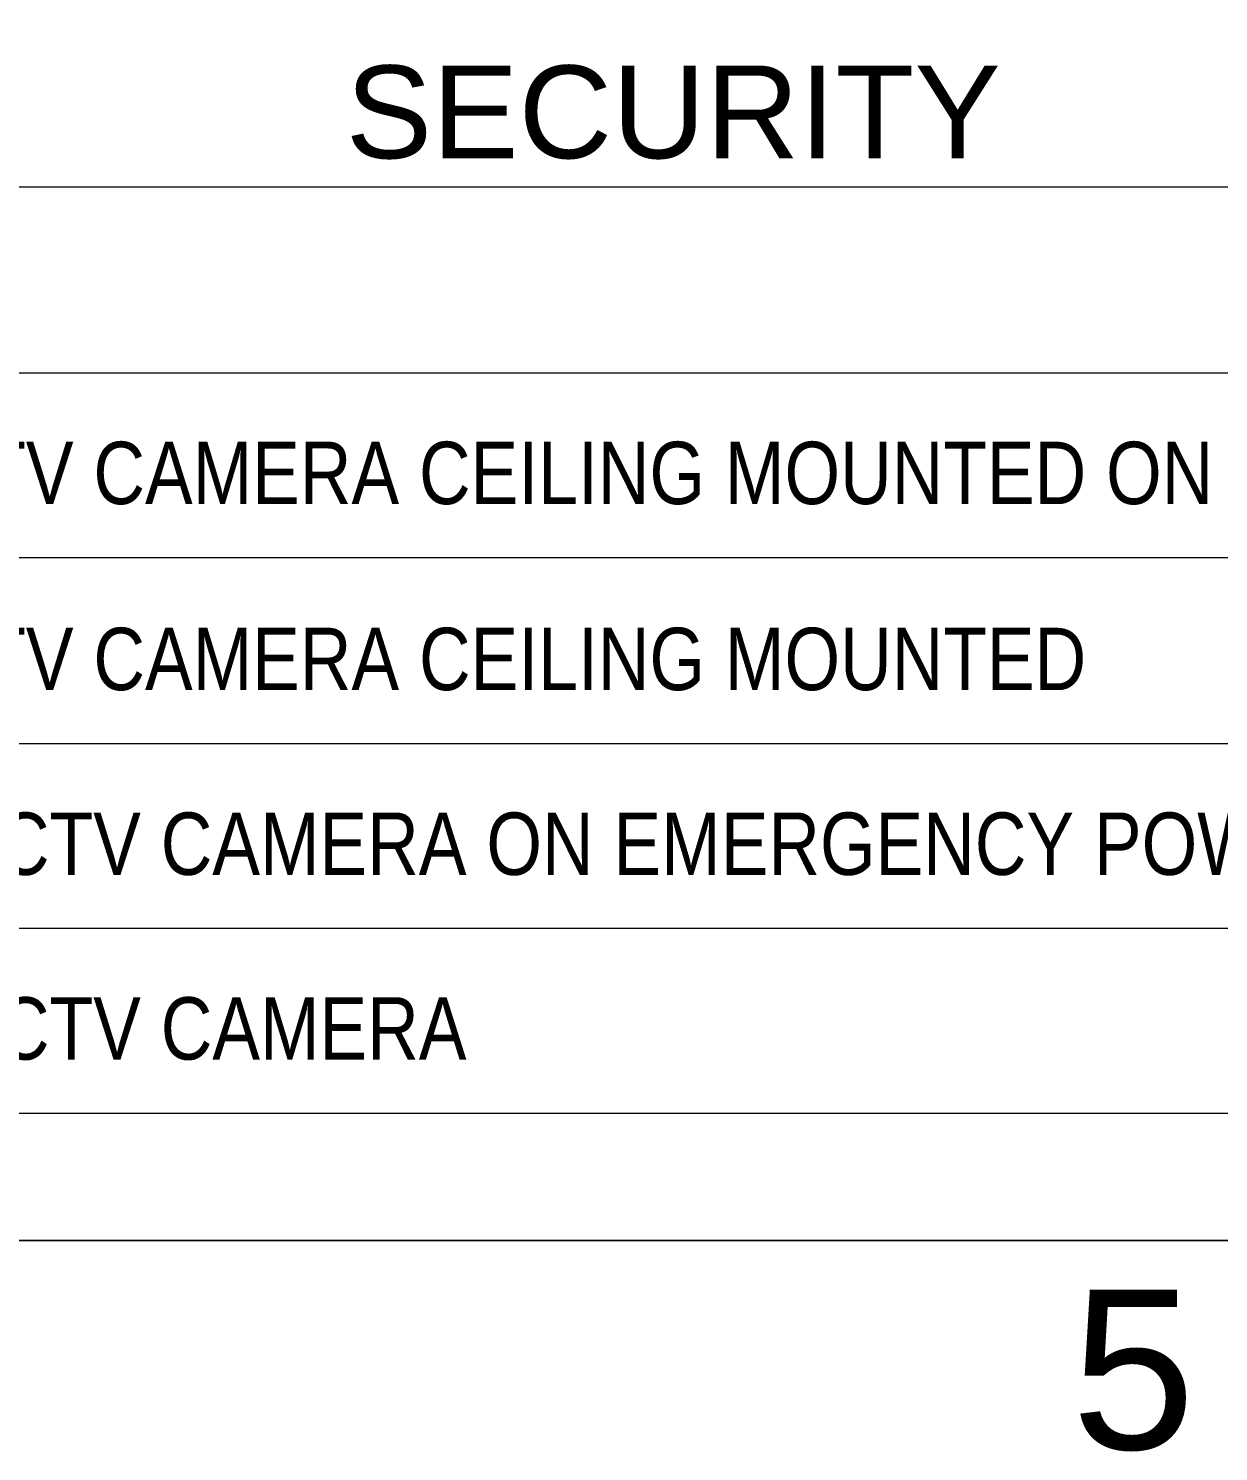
# Model space of a CAD drawing. Header units: inches. Extents: x 0.9 to 36.3, y 0.7 to 23.3.
# Drawn here: x 2.923 to 4.447, y 0.738 to 2.561 of the extents above; entities that cross this region are included whole.
import ezdxf

# ---------------------------------------------------------------- set-up
doc = ezdxf.new("R2010")
doc.units = ezdxf.units.IN
doc.layers.add('Legends', color=250, linetype='Continuous')
doc.layers.add('PDF_Text', color=7, linetype='Continuous')
doc.layers.add('PDF_Geometry', color=7, linetype='Continuous', lineweight=9, true_color=0x777777)
doc.styles.add('PDF Arial', font='arial.ttf')
doc.styles.add('PDF Arial Narrow', font='ARIALN.TTF')
doc.styles.add('PDF GillSansMTCondensed', font='arial.ttf')

msp = doc.modelspace()

# ---------------------------------------------------------------- linework, layer by layer
at = {"layer": 'Legends', "lineweight": 20}
for points in [[(1.3486, 2.358), (6.265, 2.358)], [(1.3486, 2.1197), (6.265, 2.1197)], [(1.3486, 1.8831), (6.265, 1.8831)], [(1.3486, 1.6447), (6.265, 1.6447)], [(1.3486, 1.4081), (6.265, 1.4081)], [(1.3486, 1.1714), (6.265, 1.1714)]]:
    msp.add_lwpolyline(points, dxfattribs=at)
at = {"layer": 'PDF_Geometry', "linetype": 'ByBlock'}
msp.add_lwpolyline([(32.3645, 1.0083), (1.135, 1.0083), (32.3645, 1.0083), (32.3645, 22.9929), (1.135, 22.9929), (32.3645, 22.9929)], close=True, dxfattribs=at)

# ---------------------------------------------------------------- texts
at = {"layer": 'Legends', "attachment_point": 4}
for s, insert, char_height, style in [('SECURITY', (3.3292, 2.453), 0.11877, 'PDF Arial'), ('360 ANGLE CCTV CAMERA CEILING MOUNTED ON EMERGENCY POWER', (2.2177, 1.9908), 0.079909, 'PDF Arial Narrow'), ('360 ANGLE CCTV CAMERA CEILING MOUNTED ', (2.2177, 1.7525), 0.079909, 'PDF Arial Narrow'), ('WIDE ANGLE CCTV CAMERA ON EMERGENCY POWER', (2.2177, 1.5158), 0.079909, 'PDF Arial Narrow'), ('WIDE ANGLE CCTV CAMERA', (2.2177, 1.2792), 0.079909, 'PDF Arial Narrow')]:
    msp.add_mtext(s, dxfattribs=dict(at, insert=insert, char_height=char_height, style=style))
at = {"layer": 'PDF_Text', "linetype": 'ByBlock', "insert": (4.2583, 0.8414), "char_height": 0.2043, "attachment_point": 4, "style": 'PDF GillSansMTCondensed'}
msp.add_mtext('5', dxfattribs=at)

doc.saveas('drawing.dxf')
